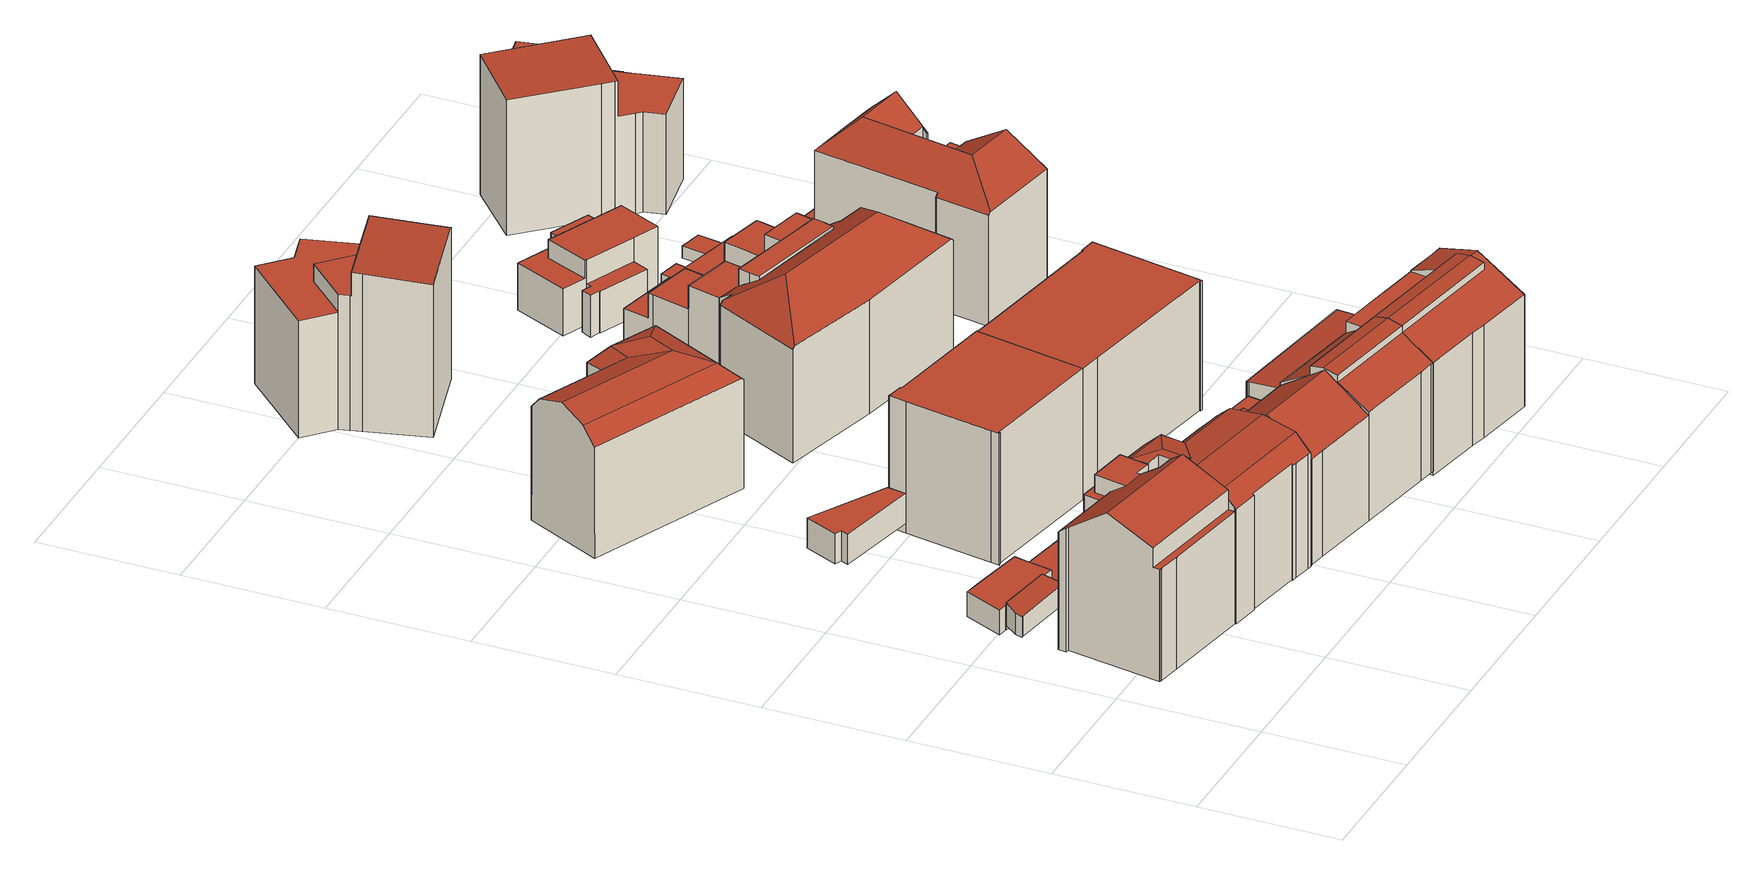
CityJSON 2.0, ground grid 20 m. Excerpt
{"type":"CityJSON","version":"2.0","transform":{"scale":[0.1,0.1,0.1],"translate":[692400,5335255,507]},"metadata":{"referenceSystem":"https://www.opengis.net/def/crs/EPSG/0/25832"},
"CityObjects":{
"building1":{"type":"Building","attributes":{"Gemeindeschluessel":"09162000","HoeheDach":"533.200","HoeheGrund":"510.981","Methode":"2000","NiedrigsteTraufeDesGebaeudes":"527.170","Geometrietyp2DReferenz":"3000","function":"31001_9998","roofType":"3100","measuredHeight":22.22,"storeysAboveGround":6},"geometry":[{"type":"MultiSurface","lod":"2","boundaries":[[[0,1,2,3]],[[4,5,6,7]],[[8,9,10,11,12,13]],[[14,15,16,17,18]],[[19,20,21,22]],[[23,24,25,18,17]],[[26,27,6,5,28,29,30,31,32]],[[33,34,31,30,15,14,35]],[[8,13,36,37]],[[38,39,12,11]],[[40,32,31,34]],[[7,6,27,41]],[[14,18,25,42,43,44,2,1,45,46,35]],[[3,38,11,10,21,20,0]],[[44,43,36,13,12,39]],[[22,21,10,9]],[[47,45,1,48]],[[19,48,1,0,20]],[[49,23,17,16,29,28]],[[29,16,15,30]],[[50,37,36,43,42]],[[51,46,45,47]],[[44,39,38,3,2]],[[41,27,26,52]],[[50,42,25,24]],[[52,26,32,40]],[[33,35,46,51]],[[8,37,50,24,23,49,4,7,41,52,40,34,33,51,47,48,19,22,9]],[[49,28,5,4]]],"semantics":{"surfaces":[{"type":"WallSurface"},{"type":"RoofSurface"},{"type":"GroundSurface"}],"values":[0,0,0,1,0,0,1,0,0,0,0,0,1,1,1,0,0,0,0,0,0,0,0,0,0,0,0,2,0]}}]},
"building2":{"type":"Building","attributes":{"Gemeindeschluessel":"09162000","HoeheDach":"514.181","HoeheGrund":"510.820","Methode":"1000","NiedrigsteTraufeDesGebaeudes":"513.755","Geometrietyp2DReferenz":"3000","function":"31001_2000","roofType":"1000","measuredHeight":3.36},"geometry":[{"type":"MultiSurface","lod":"2","boundaries":[[[53,54,55,56]],[[56,55,57,58]],[[58,57,59,60]],[[60,59,61,62]],[[53,56,58,60,62,63]],[[64,61,59,57,55,54]],[[63,64,54,53]],[[62,61,64,63]]],"semantics":{"surfaces":[{"type":"WallSurface"},{"type":"GroundSurface"},{"type":"RoofSurface"}],"values":[0,0,0,0,1,2,0,0]}}]},
"building3":{"type":"Building","attributes":{"Gemeindeschluessel":"09162000","HoeheDach":"513.718","HoeheGrund":"510.100","Methode":"1000","NiedrigsteTraufeDesGebaeudes":"513.718","Geometrietyp2DReferenz":"3000","function":"31001_2000","roofType":"1000","measuredHeight":3.62},"geometry":[{"type":"MultiSurface","lod":"2","boundaries":[[[65,66,67,68]],[[68,67,69,70]],[[71,72,73,74,65,68,70,75,76,77]],[[72,71,77,78,79,80]],[[69,81,75,70]],[[74,82,66,65]],[[83,78,77,76,75,81]],[[67,66,82,84,80,79,78,83,81,69]],[[73,72,80,84,82,74]]],"semantics":{"surfaces":[{"type":"WallSurface"},{"type":"GroundSurface"},{"type":"RoofSurface"}],"values":[0,0,1,0,0,0,0,2,0]}}]},
"building4":{"type":"Building","attributes":{"Gemeindeschluessel":"09162000","HoeheDach":"530.782","HoeheGrund":"510.938","Methode":"2000","NiedrigsteTraufeDesGebaeudes":"527.673","Geometrietyp2DReferenz":"3000","function":"31001_1000","roofType":"3100","measuredHeight":19.84,"storeysAboveGround":4},"geometry":[{"type":"MultiSurface","lod":"2","boundaries":[[[85,86,87,88,89,90]],[[91,92,93,94]],[[95,96,97,98,99]],[[100,101,102,103]],[[104,105,88,87,106,107]],[[108,109,110,111]],[[112,113,111,110]],[[114,115,116,117,118]],[[119,120,116,115]],[[109,121,122,123,124,91,94,125,126,127,100,103,128,129,130,131,132,133,105,104,119,115,114,134,135,112,110]],[[85,136,118,117,86]],[[113,137,138,139,136,140,108,111]],[[123,122,99,98,141]],[[128,142,143,129]],[[134,138,137,135]],[[126,144,145,127]],[[134,114,118,139,138]],[[95,146,140,136,85,90,147,148,149,96]],[[94,93,150,125]],[[103,102,142,128]],[[125,150,144,126]],[[127,145,101,100]],[[113,112,135,137]],[[97,143,142,102,101,145,144,150,93,92,151,141,98]],[[89,133,132,147,90]],[[124,151,92,91]],[[122,121,146,95,99]],[[104,107,120,119]],[[139,118,136]],[[121,109,108,140,146]],[[133,89,88,105]],[[117,116,120,107,106]],[[123,141,151,124]],[[96,149,130,129,143,97]],[[130,149,148,131]],[[86,117,106,87]],[[131,148,147,132]]],"semantics":{"surfaces":[{"type":"RoofSurface"},{"type":"WallSurface"},{"type":"GroundSurface"}],"values":[0,1,0,1,1,1,1,1,1,2,0,0,1,1,1,1,1,0,1,1,1,1,1,0,1,1,1,1,1,1,1,0,1,1,1,0,1]}}]},
"building5":{"type":"Building","attributes":{"Gemeindeschluessel":"09162000","HoeheDach":"514.914","HoeheGrund":"510.490","Methode":"1000","NiedrigsteTraufeDesGebaeudes":"514.914","Geometrietyp2DReferenz":"3000","function":"51009_1610","roofType":"1000","measuredHeight":4.42},"geometry":[{"type":"MultiSurface","lod":"2","boundaries":[[[152,153,154,155]],[[156,157,158,159,153,152]],[[160,161,162,163]],[[164,165,166,167]],[[155,154,161,160]],[[162,161,154,153,159,158,168,166,165]],[[168,158,157,169,167,166]],[[163,162,165,164]],[[156,152,155,160,163,164,167,169,157]]],"semantics":{"surfaces":[{"type":"WallSurface"},{"type":"RoofSurface"},{"type":"GroundSurface"}],"values":[0,0,0,0,0,1,0,0,2]}}]},
"building6":{"type":"Building","attributes":{"Gemeindeschluessel":"09162000","HoeheDach":"530.420","HoeheGrund":"510.513","Methode":"2000","NiedrigsteTraufeDesGebaeudes":"526.530","Geometrietyp2DReferenz":"3000","function":"31001_1000","roofType":"3100","measuredHeight":19.91,"storeysAboveGround":4},"geometry":[{"type":"MultiSurface","lod":"2","boundaries":[[[170,171,172,173]],[[174,175,176,177,178]],[[179,180,181,182,183,184,176,175]],[[185,186,187,188]],[[181,189,190,182]],[[191,178,177]],[[170,192,191,171]],[[185,188,193,194,195]],[[181,180,187,186,173,172,189]],[[196,177,176,184]],[[193,179,175,174,194]],[[197,196,184,183,198]],[[187,180,179,193,188]],[[185,170,173,186]],[[171,197,198,190,189,172]],[[192,195,191]],[[170,185,195,192]],[[191,177,196,197,171]],[[174,178,191,195,194]],[[182,190,198,183]]],"semantics":{"surfaces":[{"type":"RoofSurface"},{"type":"WallSurface"},{"type":"GroundSurface"}],"values":[0,1,2,0,1,0,0,0,1,1,1,1,1,0,0,0,0,0,0,1]}}]},
"building7":{"type":"Building","attributes":{"Gemeindeschluessel":"09162000","HoeheDach":"530.900","HoeheGrund":"510.860","Methode":"2000","NiedrigsteTraufeDesGebaeudes":"526.285","Geometrietyp2DReferenz":"3000","function":"31001_1000","roofType":"3100","measuredHeight":20.04,"storeysAboveGround":4},"geometry":[{"type":"MultiSurface","lod":"2","boundaries":[[[199,200,201,202,203,204,205,206,207,208]],[[209,210,211,212]],[[213,205,204,124]],[[201,214,211,210,215,216,217,218,202]],[[121,217,216,109]],[[219,207,206,220]],[[221,199,208,222]],[[124,204,203,123]],[[199,221,223,200]],[[220,206,205,213]],[[122,123,203,202,218]],[[223,221,222,219,220,213,124,123,122,121,109,110,209,212,224]],[[109,216,215,110]],[[222,208,207,219]],[[110,215,210,209]],[[212,211,214,224]],[[122,218,217,121]],[[200,223,224,214,201]]],"semantics":{"surfaces":[{"type":"RoofSurface"},{"type":"WallSurface"},{"type":"GroundSurface"}],"values":[0,1,1,0,1,1,1,1,1,1,1,2,1,1,1,1,1,1]}}]},
"building8":{"type":"Building","attributes":{"Gemeindeschluessel":"09162000","HoeheDach":"528.357","HoeheGrund":"509.077","Methode":"1000","NiedrigsteTraufeDesGebaeudes":"528.357","Geometrietyp2DReferenz":"3000","function":"31001_1000","roofType":"1000","measuredHeight":19.28,"storeysAboveGround":6},"geometry":[{"type":"MultiSurface","lod":"2","boundaries":[[[225,226,227,228]],[[229,230,231,232]],[[233,234,226,225]],[[235,236,237,238]],[[235,238,239,240]],[[238,237,241,242,243,231,230,227,226,234,244,245,239]],[[246,247,236,235,240,248,249,233,225,228,229,232,250]],[[246,242,241,247]],[[239,245,244,249,248,240]],[[250,243,242,246]],[[247,241,237,236]],[[228,227,230,229]],[[249,244,234,233]],[[232,231,243,250]]],"semantics":{"surfaces":[{"type":"WallSurface"},{"type":"RoofSurface"},{"type":"GroundSurface"}],"values":[0,0,0,0,0,1,2,0,0,0,0,0,0,0]}}]},
"building9":{"type":"Building","attributes":{"Gemeindeschluessel":"09162000","HoeheDach":"511.301","HoeheGrund":"510.036","Methode":"1000","NiedrigsteTraufeDesGebaeudes":"511.301","Geometrietyp2DReferenz":"3000","function":"31001_2000","roofType":"1000","measuredHeight":1.26},"geometry":[{"type":"MultiSurface","lod":"2","boundaries":[[[251,252,253,254]],[[254,253,255,256]],[[257,258,259,260]],[[261,262,263,264]],[[256,255,265,266]],[[267,268,252,251]],[[269,270,271,272]],[[273,274,275,276]],[[277,278,279,280]],[[272,271,262,261]],[[265,281,282,266]],[[283,284,285,286]],[[287,274,273,288,282,281]],[[289,258,257,290,276,275]],[[260,291,292,269,272,261,264,293,283,286,277,280,294,295,267,251,254,256,266,282,288,273,276,290,257]],[[292,291,296,297,270,269]],[[295,298,268,267]],[[280,279,299,294]],[[264,263,300,293]],[[260,259,296,291]],[[294,299,298,295]],[[293,300,284,283]],[[253,252,268,298,299,279,278,285,284,300,263,262,271,270,297,296,259,258,289,275,274,287,281,265,255]],[[286,285,278,277]]],"semantics":{"surfaces":[{"type":"WallSurface"},{"type":"GroundSurface"},{"type":"RoofSurface"}],"values":[0,0,0,0,0,0,0,0,0,0,0,0,0,0,1,0,0,0,0,0,0,0,2,0]}}]},
"building10":{"type":"Building","attributes":{"Gemeindeschluessel":"09162000","HoeheDach":"513.373","HoeheGrund":"510.590","Methode":"2000","NiedrigsteTraufeDesGebaeudes":"512.972","Geometrietyp2DReferenz":"3000","function":"31001_2000","roofType":"1000","measuredHeight":2.78},"geometry":[{"type":"MultiSurface","lod":"2","boundaries":[[[301,302,303,304,305,306,307,308]],[[307,309,310,308]],[[302,301,311,312,313,303]],[[308,310,311,301]],[[306,314,309,307]],[[304,315,316,305]],[[313,315,304,303]],[[312,311,310,309,314,316,315,313]],[[305,316,314,306]]],"semantics":{"surfaces":[{"type":"GroundSurface"},{"type":"WallSurface"},{"type":"RoofSurface"}],"values":[0,1,1,1,1,1,1,2,1]}}]},
"building11":{"type":"Building","attributes":{"Gemeindeschluessel":"09162000","HoeheDach":"531.080","HoeheGrund":"510.860","Methode":"2000","NiedrigsteTraufeDesGebaeudes":"526.790","Geometrietyp2DReferenz":"3000","function":"31001_9998","roofType":"2100","measuredHeight":20.22,"storeysAboveGround":4},"geometry":[{"type":"MultiSurface","lod":"2","boundaries":[[[317,318,319,320,223,224,321,322,323]],[[224,223,324,325,326,327,328,329,330]],[[319,331,332,320]],[[329,328,333,334]],[[317,323,335,334,333,336,337]],[[321,338,339,322]],[[332,331,340,341,325,324]],[[318,317,337,342,341,340]],[[322,339,335,323]],[[224,330,338,321]],[[320,332,324,223]],[[318,340,331,319]],[[341,342,326,325]],[[334,335,339,338,330,329]],[[342,337,336,327,326]],[[336,333,328,327]]],"semantics":{"surfaces":[{"type":"GroundSurface"},{"type":"WallSurface"},{"type":"RoofSurface"}],"values":[0,1,1,1,1,1,2,1,1,1,1,1,1,2,2,2]}}]},
"building12":{"type":"Building","attributes":{"Gemeindeschluessel":"09162000","HoeheDach":"516.225","HoeheGrund":"510.931","Methode":"2000","NiedrigsteTraufeDesGebaeudes":"514.252","Geometrietyp2DReferenz":"3000","function":"31001_2000","roofType":"1000","measuredHeight":5.29},"geometry":[{"type":"MultiSurface","lod":"2","boundaries":[[[343,344,345,346]],[[347,348,349,350,351,352]],[[345,344,353,348,347]],[[353,354,349,348]],[[346,345,347,352]],[[344,343,355,356,354,353]],[[350,349,354,356]],[[355,343,346,352,351,350,356]]],"semantics":{"surfaces":[{"type":"WallSurface"},{"type":"RoofSurface"},{"type":"GroundSurface"}],"values":[0,0,1,1,0,0,0,2]}}]},
"building13":{"type":"Building","attributes":{"Gemeindeschluessel":"09162000","HoeheDach":"534.000","HoeheGrund":"510.760","Methode":"2000","NiedrigsteTraufeDesGebaeudes":"527.990","Geometrietyp2DReferenz":"3000","function":"31001_9998","roofType":"1000","measuredHeight":23.24,"storeysAboveGround":8},"geometry":[{"type":"MultiSurface","lod":"2","boundaries":[[[357,358,359,360,361]],[[361,360,362,363]],[[364,365,366,367,368,369,370]],[[363,362,371,372]],[[373,374,375,376,377,378,379,367,366]],[[380,381,382,364,370,358,357]],[[382,383,384,374,373,366,365,364]],[[385,383,382,381]],[[360,386,368,367,379,387,388,389,390,391,371,362]],[[391,390,389,392,393,394]],[[358,370,369,395,359]],[[396,378,377,376,375,397,385,381,380,357,361,363,372,394,393,392,398]],[[391,394,372,371]],[[385,397,375,374,384,383]],[[386,395,369,368]],[[378,396,398,388,387,379]],[[392,389,388,398]],[[360,359,395,386]]],"semantics":{"surfaces":[{"type":"WallSurface"},{"type":"RoofSurface"},{"type":"GroundSurface"}],"values":[0,0,0,0,0,0,1,0,1,0,1,2,0,0,0,0,0,0]}}]},
"building14":{"type":"Building","attributes":{"Gemeindeschluessel":"09162000","HoeheDach":"514.486","HoeheGrund":"510.866","Methode":"1000","NiedrigsteTraufeDesGebaeudes":"513.753","Geometrietyp2DReferenz":"3000","function":"31001_2000","roofType":"1000","measuredHeight":3.62},"geometry":[{"type":"MultiSurface","lod":"2","boundaries":[[[399,400,401,402]],[[343,403,404,356]],[[402,401,403,343]],[[356,404,405,406]],[[406,405,400,399]],[[343,356,406,399,402]],[[401,400,405,404,403]]],"semantics":{"surfaces":[{"type":"WallSurface"},{"type":"GroundSurface"},{"type":"RoofSurface"}],"values":[0,0,0,0,0,1,2]}}]},
"building15":{"type":"Building","attributes":{"Gemeindeschluessel":"09162000","HoeheDach":"528.346","HoeheGrund":"509.341","Methode":"1000","NiedrigsteTraufeDesGebaeudes":"528.346","Geometrietyp2DReferenz":"3000","function":"31001_1000","roofType":"1000","measuredHeight":19,"storeysAboveGround":6},"geometry":[{"type":"MultiSurface","lod":"2","boundaries":[[[407,408,409,410]],[[411,412,413,414,415,416,417,418,419,407,410,420,421]],[[420,422,423,421]],[[416,424,425,417]],[[417,425,426,418]],[[419,427,408,407]],[[412,428,429,413]],[[413,429,430,414]],[[409,422,420,410]],[[424,431,430,429,428,432,423,422,409,408,427,426,425]],[[412,411,421,423,432,428]],[[414,430,431,415]],[[418,426,427,419]],[[415,431,424,416]]],"semantics":{"surfaces":[{"type":"WallSurface"},{"type":"GroundSurface"},{"type":"RoofSurface"}],"values":[0,1,0,0,0,0,0,0,0,2,0,0,0,0]}}]},
"building16":{"type":"Building","attributes":{"Gemeindeschluessel":"09162000","HoeheDach":"532.000","HoeheGrund":"510.547","Methode":"2000","NiedrigsteTraufeDesGebaeudes":"526.317","Geometrietyp2DReferenz":"3000","function":"31001_9998","roofType":"3200","measuredHeight":21.45,"storeysAboveGround":5},"geometry":[{"type":"MultiSurface","lod":"2","boundaries":[[[433,434,435,436,437,438]],[[439,440,441,442,443,444]],[[440,445,446,447,448,441]],[[449,450,451,452]],[[453,454,455,456,457,443,442,441,448,447,458,459,460,449,452,461,462,463,464,465,437,436,435]],[[454,453,466,467,468,455]],[[447,446,469,458]],[[460,459,458,469,470,471]],[[472,473,474,463,462,461]],[[468,467,475,476,477]],[[477,476,439,444,478]],[[452,451,472,461]],[[463,474,479,464]],[[467,466,434,433,475]],[[435,434,466,453]],[[437,465,464,479,480,438]],[[457,478,444,443]],[[476,475,433,438,480,479,474,473,472,451,450,471,470,469,446,445,440,439]],[[460,471,450,449]],[[456,455,468,477,478,457]]],"semantics":{"surfaces":[{"type":"WallSurface"},{"type":"GroundSurface"},{"type":"RoofSurface"}],"values":[0,0,0,0,1,0,0,0,0,2,2,0,0,2,0,0,0,2,0,0]}}]},
"building17":{"type":"Building","attributes":{"Gemeindeschluessel":"09162000","HoeheDach":"514.180","HoeheGrund":"510.860","Methode":"2000","NiedrigsteTraufeDesGebaeudes":"514.180","Geometrietyp2DReferenz":"3000","function":"31001_2000","roofType":"1000","measuredHeight":3.32},"geometry":[{"type":"MultiSurface","lod":"2","boundaries":[[[399,406,481,482,483,484]],[[485,486,487,488,489,490]],[[399,490,489,406]],[[482,487,486,483]],[[484,485,490,399]],[[481,488,487,482]],[[406,489,488,481]],[[483,486,485,484]]],"semantics":{"surfaces":[{"type":"GroundSurface"},{"type":"RoofSurface"},{"type":"WallSurface"}],"values":[0,1,2,2,2,2,2,2]}}]},
"building18":{"type":"Building","attributes":{"Gemeindeschluessel":"09162000","HoeheDach":"531.090","HoeheGrund":"510.290","Methode":"2000","NiedrigsteTraufeDesGebaeudes":"526.708","Geometrietyp2DReferenz":"3000","function":"31001_1000","roofType":"3100","measuredHeight":20.8,"storeysAboveGround":4},"geometry":[{"type":"MultiSurface","lod":"2","boundaries":[[[491,492,493,494]],[[495,496,497,498]],[[499,500,501,502,503,504,505]],[[506,507,508,509]],[[510,511,342,341]],[[511,512,336,337,342]],[[513,492,491,506,509,514,515,516,495,498,517,518]],[[516,515,337,336,333,519,520]],[[499,517,498,497,521,500]],[[513,518,505,504,522]],[[517,499,505,518]],[[333,336,512,523]],[[509,508,340,514]],[[513,522,493,492]],[[515,514,340,341,342,337]],[[506,491,494,507]],[[524,501,500,521]],[[524,521,497,496,520,519]],[[333,523,502,501,524,519]],[[516,520,496,495]],[[511,510,503,502,523,512]],[[494,493,522,504,503,510,341,340,508,507]]],"semantics":{"surfaces":[{"type":"WallSurface"},{"type":"RoofSurface"},{"type":"GroundSurface"}],"values":[0,0,1,0,0,1,2,0,0,0,0,1,0,0,0,0,0,1,0,0,0,1]}}]},
"building19":{"type":"Building","attributes":{"Gemeindeschluessel":"09162000","HoeheDach":"514.279","HoeheGrund":"510.860","Methode":"1000","NiedrigsteTraufeDesGebaeudes":"514.279","Geometrietyp2DReferenz":"3000","function":"31001_2000","roofType":"1000","measuredHeight":3.42},"geometry":[{"type":"MultiSurface","lod":"2","boundaries":[[[525,526,527,528]],[[529,530,527,526,531,532]],[[528,533,534,484,483,525]],[[532,531,483,484]],[[534,533,530,529,532,484]],[[483,531,526,525]],[[528,527,530,533]]],"semantics":{"surfaces":[{"type":"WallSurface"},{"type":"RoofSurface"},{"type":"GroundSurface"}],"values":[0,1,2,0,0,0,0]}}]},
"building20":{"type":"Building","attributes":{"Gemeindeschluessel":"09162000","HoeheDach":"529.080","HoeheGrund":"510.513","Methode":"2000","NiedrigsteTraufeDesGebaeudes":"511.360","Geometrietyp2DReferenz":"3000","function":"31001_9998","roofType":"1000","measuredHeight":18.57,"storeysAboveGround":4},"geometry":[{"type":"MultiSurface","lod":"2","boundaries":[[[461,535,536,452]],[[537,538,539,540]],[[541,542,543,544,545,546,547]],[[548,549,546,545]],[[464,550,551,463]],[[552,537,553,554]],[[555,556,541,547,557,558,559]],[[555,559,550,464]],[[560,561,562,563,564,565]],[[566,567,568,569,570,560,565,571,572,573]],[[574,575,576,577]],[[578,573,572,469,458,579,460]],[[580,581,582,583,584,585]],[[576,586,587,588,589,577]],[[569,551,550,559,558,590,570]],[[565,564,563,591,592,593,594,595,596,597,540,539,571]],[[562,598,591,563]],[[599,600,595,594]],[[447,446,538,537,552]],[[449,601,578,460]],[[557,547,546,549,602,603,604]],[[542,541,556,555,464,463,605,461,452,449,460,579,458,447,552,554,606,574,577,589,588,582,581,580,543]],[[553,600,599,575,574,606,554]],[[570,590,604,603,602,549,548,607,608,598,562,561,560]],[[458,469,446,447]],[[588,587,583,582]],[[580,585,544,543]],[[469,572,571,539,538,446]],[[452,536,601,449]],[[598,608,592,591]],[[540,597,596,595,600,553,537]],[[536,535,568,567,566,573,578,601]],[[461,605,463,551,569,568,535]],[[604,590,558,557]],[[594,593,607,548,545,544,585,584,583,587,586,576,575,599]],[[608,607,593,592]]],"semantics":{"surfaces":[{"type":"WallSurface"},{"type":"RoofSurface"},{"type":"GroundSurface"}],"values":[0,0,0,0,0,0,0,0,1,0,0,0,0,0,1,0,0,0,0,0,1,2,0,0,0,0,0,1,0,1,1,1,0,0,1,0]}}]},
"building21":{"type":"Building","attributes":{"Gemeindeschluessel":"09162000","HoeheDach":"515.415","HoeheGrund":"510.470","Methode":"1000","NiedrigsteTraufeDesGebaeudes":"514.663","Geometrietyp2DReferenz":"3000","function":"31001_2000","roofType":"1000","measuredHeight":4.95},"geometry":[{"type":"MultiSurface","lod":"2","boundaries":[[[609,610,611,612]],[[613,614,615,616,612,611]],[[617,614,613,611,610,618,619,620]],[[621,622,623,624,609,612,616,615]],[[623,619,618,624]],[[622,620,619,623]],[[615,614,617,621]],[[621,617,620,622]],[[624,618,610,609]]],"semantics":{"surfaces":[{"type":"WallSurface"},{"type":"RoofSurface"},{"type":"GroundSurface"}],"values":[0,0,1,2,0,0,0,0,0]}}]},
"building22":{"type":"Building","attributes":{"Gemeindeschluessel":"09162000","HoeheDach":"514.274","HoeheGrund":"510.804","Methode":"1000","NiedrigsteTraufeDesGebaeudes":"513.358","Geometrietyp2DReferenz":"3000","function":"31001_2000","roofType":"9999","measuredHeight":3.47},"geometry":[{"type":"MultiSurface","lod":"2","boundaries":[[[625,626,627,628]],[[629,630,626,625,631,632]],[[633,634,635,636]],[[637,638,639,640]],[[641,634,633,642,643,644]],[[636,645,646,647,648,649,637,640,632,631,625,628,643,642,633]],[[640,639,629,632]],[[628,627,644,643]],[[639,638,650,651,652,653,654,635,634,641,644,627,626,630,629]],[[646,653,652,647]],[[649,650,638,637]],[[646,645,636,635,654,653]],[[648,647,652,651,650,649]]],"semantics":{"surfaces":[{"type":"WallSurface"},{"type":"GroundSurface"},{"type":"RoofSurface"}],"values":[0,0,0,0,0,1,0,0,2,0,0,0,0]}}]},
"building23":{"type":"Building","attributes":{"Gemeindeschluessel":"09162000","HoeheDach":"513.090","HoeheGrund":"510.300","Methode":"2000","NiedrigsteTraufeDesGebaeudes":"513.090","Geometrietyp2DReferenz":"3000","function":"31001_2000","roofType":"1000","measuredHeight":2.79},"geometry":[{"type":"MultiSurface","lod":"2","boundaries":[[[518,655,656,657,658,659]],[[655,518,517,660,661,656]],[[659,658,657,662,663,664]],[[662,657,656,661,660,663]],[[518,659,664,517]],[[517,664,663,660]]],"semantics":{"surfaces":[{"type":"WallSurface"},{"type":"GroundSurface"},{"type":"RoofSurface"}],"values":[0,1,2,0,0,0]}}]},
"building24":{"type":"Building","attributes":{"Gemeindeschluessel":"09162000","HoeheDach":"515.287","HoeheGrund":"510.715","Methode":"1000","NiedrigsteTraufeDesGebaeudes":"514.666","Geometrietyp2DReferenz":"3000","function":"31001_2000","roofType":"1000","measuredHeight":4.57},"geometry":[{"type":"MultiSurface","lod":"2","boundaries":[[[665,666,667,668]],[[669,670,671,667,666,672,673,674,675,617]],[[673,672,676,677,678,674]],[[679,680,671,670,669,681]],[[681,669,617,682]],[[665,668,680,679,681,682,683,678,677,676]],[[676,672,666,665]],[[668,667,671,680]],[[617,675,674,678,683,682]]],"semantics":{"surfaces":[{"type":"WallSurface"},{"type":"RoofSurface"},{"type":"GroundSurface"}],"values":[0,1,0,0,0,2,0,0,0]}}]},
"building25":{"type":"Building","attributes":{"Gemeindeschluessel":"09162000","HoeheDach":"519.520","HoeheGrund":"509.919","Methode":"2000","NiedrigsteTraufeDesGebaeudes":"515.960","Geometrietyp2DReferenz":"3000","function":"31001_9998","roofType":"1000","measuredHeight":9.6,"storeysAboveGround":3},"geometry":[{"type":"MultiSurface","lod":"2","boundaries":[[[684,685,686,687,688,689,690]],[[691,692,693,694,695,696,697,698,699,700,701,702,690,689,688,703,704,705,706,707]],[[704,708,709,705]],[[710,711,686,685]],[[697,712,713,698]],[[699,698,713,714,715,700]],[[716,717,718,719]],[[720,721,722,723,719,718]],[[716,719,723,722,724,725,726,709,708]],[[714,713,712,727,710,685,684,728,729,715]],[[707,725,724,691]],[[694,693,730,731,711,695]],[[703,688,687,717,716,708,704]],[[687,686,711,731,730,721,720,718,717]],[[693,692,691,724,722,721,730]],[[710,727,696,695,711]],[[696,727,712,697]],[[728,684,690,702,701,729]],[[726,725,707,706,705,709]],[[700,715,729,701]]],"semantics":{"surfaces":[{"type":"WallSurface"},{"type":"GroundSurface"},{"type":"RoofSurface"}],"values":[0,1,0,0,0,0,0,0,2,2,0,0,0,2,0,0,0,0,0,0]}}]},
"building26":{"type":"Building","attributes":{"Gemeindeschluessel":"09162000","HoeheDach":"514.326","HoeheGrund":"510.432","Methode":"2000","NiedrigsteTraufeDesGebaeudes":"512.070","Geometrietyp2DReferenz":"3000","function":"51009_1610","roofType":"1000","measuredHeight":3.89},"geometry":[{"type":"MultiSurface","lod":"2","boundaries":[[[732,733,734,735,736]],[[736,737,738,732]],[[739,740,741,742]],[[735,734,743,744,745,746,747]],[[748,749,750,744,743]],[[743,734,733,748]],[[751,752,753,739,742,754,747,746,745,755]],[[741,737,736,735,747,754,742]],[[740,738,737,741]],[[739,753,752,751,755,750,749,748,733,732,738,740]],[[750,755,745,744]]],"semantics":{"surfaces":[{"type":"RoofSurface"},{"type":"WallSurface"},{"type":"GroundSurface"}],"values":[0,1,1,1,0,1,2,1,0,1,1]}}]},
"building27":{"type":"Building","attributes":{"Gemeindeschluessel":"09162000","HoeheDach":"530.941","HoeheGrund":"510.430","Methode":"2000","NiedrigsteTraufeDesGebaeudes":"526.443","Geometrietyp2DReferenz":"3000","function":"31001_1000","roofType":"3100","measuredHeight":20.51,"storeysAboveGround":5},"geometry":[{"type":"MultiSurface","lod":"2","boundaries":[[[756,757,758,759,760,761]],[[762,763,764,765,766]],[[762,767,768,769,770,763]],[[771,758,757,772]],[[759,773,774,760]],[[764,763,770,761,760,774,775]],[[776,777,775,774,773]],[[778,768,767,779]],[[780,781,782,783]],[[780,783,784,785,770,769]],[[756,761,786,787]],[[769,768,778,781,780]],[[788,789,790,791]],[[792,793,788,791]],[[767,762,766,779]],[[794,772,757,756,787]],[[786,761,770,785,789,788,793]],[[771,776,773,759,758]],[[786,793,792,794,787]],[[789,785,795,790]],[[795,785,784,796]],[[778,779,766,765,777,776,771,772,794,792,791,790,795,796,782,781]],[[796,784,783,782]],[[764,775,777,765]]],"semantics":{"surfaces":[{"type":"RoofSurface"},{"type":"WallSurface"},{"type":"GroundSurface"}],"values":[0,1,0,1,0,0,1,1,1,0,0,1,1,1,1,1,0,1,1,1,1,2,1,1]}}]},
"building28":{"type":"Building","attributes":{"Gemeindeschluessel":"09162000","HoeheDach":"513.607","HoeheGrund":"510.810","Methode":"1000","NiedrigsteTraufeDesGebaeudes":"513.607","Geometrietyp2DReferenz":"3000","function":"31001_2000","roofType":"1000","measuredHeight":2.8},"geometry":[{"type":"MultiSurface","lod":"2","boundaries":[[[797,798,799,800]],[[801,802,803,804]],[[799,798,805,803,802]],[[801,804,806,797,800]],[[806,805,798,797]],[[804,803,805,806]],[[800,799,802,801]]],"semantics":{"surfaces":[{"type":"WallSurface"},{"type":"RoofSurface"},{"type":"GroundSurface"}],"values":[0,0,1,2,0,0,0]}}]},
"building29":{"type":"Building","attributes":{"Gemeindeschluessel":"09162000","HoeheDach":"515.241","HoeheGrund":"510.432","Methode":"1000","NiedrigsteTraufeDesGebaeudes":"515.241","Geometrietyp2DReferenz":"3000","function":"31001_2000","roofType":"1000","measuredHeight":4.81},"geometry":[{"type":"MultiSurface","lod":"2","boundaries":[[[807,796,808,809]],[[807,810,782,796]],[[810,807,809,811]],[[796,782,812,808]],[[811,809,808,812]],[[811,812,782,810]]],"semantics":{"surfaces":[{"type":"WallSurface"},{"type":"GroundSurface"},{"type":"RoofSurface"}],"values":[0,1,0,0,2,0]}}]},
"building30":{"type":"Building","attributes":{"Gemeindeschluessel":"09162000","HoeheDach":"528.240","HoeheGrund":"507.653","Methode":"2000","NiedrigsteTraufeDesGebaeudes":"519.360","Geometrietyp2DReferenz":"3000","function":"31001_9998","roofType":"1000","measuredHeight":20.59,"storeysAboveGround":7},"geometry":[{"type":"MultiSurface","lod":"2","boundaries":[[[813,814,815,816]],[[817,814,813,818]],[[819,820,821,822]],[[823,824,825,826]],[[827,828,820,819]],[[829,830,821,820,828,831,832]],[[833,834,815,814,817,835]],[[836,837,838,839]],[[823,840,829,816,815,834,824]],[[822,821,830,841]],[[842,843,837,836]],[[827,844,845,846,831,828]],[[847,848,849,850]],[[851,832,831,846]],[[833,825,824,834]],[[847,826,825,833,835,848]],[[843,842,845,844]],[[829,832,851,818,813,816]],[[841,830,829,840]],[[836,839,849,848,835,817,818,851,846,845,842]],[[847,850,838,837,843,844,827,819,822,841,840,823,826]],[[850,849,839,838]]],"semantics":{"surfaces":[{"type":"RoofSurface"},{"type":"WallSurface"},{"type":"GroundSurface"}],"values":[0,1,1,1,1,0,1,1,1,1,1,1,1,1,0,1,1,1,1,0,2,1]}}]}
},
"vertices":[
[137,275,202],[137,275,212],[149,273,212],[149,273,202],[178,116,40],[178,116,204],[178,115,204],[178,115,40],[202,245,40],[211,296,40],[211,296,202],[210,287,202],[210,287,229],[202,245,229],[23,222,262],[12,154,233],[180,125,233],[191,188,260],[192,193,262],[144,308,40],[144,308,202],[210,296,202],[210,296,40],[191,188,40],[195,211,40],[195,211,249],[14,143,204],[47,137,204],[179,116,204],[180,125,204],[12,154,204],[11,145,204],[11,144,204],[33,280,40],[11,145,40],[33,280,221],[178,250,229],[178,250,40],[153,297,202],[153,297,229],[11,144,40],[47,137,40],[172,215,249],[177,244,229],[145,250,228],[31,293,212],[29,281,221],[31,293,40],[137,275,40],[179,116,40],[172,215,40],[29,281,40],[14,143,40],
[42,348,38],[42,348,68],[45,358,69],[45,358,38],[61,378,72],[61,378,38],[143,365,72],[143,365,38],[138,333,68],[138,333,38],[44,348,38],[44,348,68],
[61,378,31],[61,378,67],[61,379,67],[61,379,31],[47,381,67],[47,381,31],[171,399,31],[164,361,31],[155,363,31],[143,365,31],[72,437,31],[95,433,31],[175,417,31],[175,417,67],[171,399,67],[164,361,67],[72,437,67],[143,365,67],[95,433,67],[155,363,67],
[228,198,235],[235,240,235],[206,270,230],[202,245,230],[224,241,233],[218,211,233],[339,86,39],[339,86,207],[314,91,207],[314,91,39],[359,157,238],[191,186,238],[182,136,230],[349,107,230],[358,152,237],[220,107,39],[220,107,207],[180,114,207],[180,114,39],[211,296,39],[202,245,39],[206,271,230],[211,296,207],[370,218,219],[370,218,39],[373,217,39],[373,217,219],[376,230,39],[376,230,207],[272,249,39],[278,284,39],[278,284,207],[274,259,230],[272,249,230],[213,296,39],[213,296,207],[359,158,39],[358,152,39],[345,87,39],[345,85,39],[306,92,39],[307,94,39],[220,109,39],[180,116,39],[179,116,39],[191,188,39],[195,211,39],[217,206,39],[224,241,39],[340,237,39],[365,232,39],[268,224,230],[365,232,207],[340,237,207],[272,249,207],[368,206,230],[345,87,209],[180,116,208],[179,116,209],[307,94,209],[220,109,209],[359,158,238],[217,206,234],[195,211,234],[191,188,237],[306,92,207],[345,85,207],
[247,622,35],[247,622,79],[243,597,79],[243,597,35],[248,622,35],[251,621,35],[251,621,79],[248,622,79],[121,623,35],[121,623,79],[126,634,79],[126,634,35],[116,638,35],[116,638,79],[138,686,79],[138,686,35],[248,623,79],[248,623,35],
[207,902,234],[191,956,220],[52,1017,220],[34,978,234],[301,966,198],[301,966,35],[193,1014,35],[193,1014,197],[215,1004,197],[238,818,35],[5,920,35],[59,1031,35],[149,993,35],[151,997,35],[180,985,35],[223,848,220],[15,940,220],[5,920,198],[235,819,198],[59,1031,202],[149,993,201],[207,987,220],[227,942,234],[238,818,195],[299,962,203],[276,956,220],[180,985,198],[177,986,196],[151,997,196],
[375,82,194],[478,64,194],[489,129,239],[358,151,239],[345,87,194],[345,85,193],[347,85,193],[347,87,194],[350,86,194],[352,86,194],[375,217,39],[375,217,193],[398,213,193],[398,213,39],[347,85,39],[500,195,194],[373,217,193],[370,218,193],[359,158,234],[358,152,238],[350,86,39],[347,87,39],[375,82,39],[352,86,39],[478,64,39],[500,195,39],
[247,622,21],[247,622,214],[251,621,214],[251,621,21],[271,617,21],[271,617,214],[271,615,214],[271,615,21],[243,597,21],[243,597,214],[221,457,21],[221,459,21],[221,459,214],[221,457,214],[218,457,214],[218,457,21],[407,426,214],[408,434,214],[436,585,214],[220,469,214],[218,458,214],[408,434,21],[407,426,21],[218,458,21],[220,469,21],[436,585,21],
[221,349,30],[221,349,43],[175,358,43],[175,358,30],[164,359,43],[164,359,30],[690,323,30],[690,323,43],[681,268,43],[681,268,30],[516,296,30],[516,296,43],[516,297,43],[516,297,30],[164,361,43],[164,361,30],[242,345,30],[242,345,43],[663,271,30],[663,271,43],[586,284,43],[586,284,30],[688,324,30],[688,324,43],[689,324,43],[689,324,30],[343,327,30],[343,327,43],[303,333,43],[303,333,30],[175,417,43],[175,417,30],[389,319,30],[389,319,43],[383,320,43],[383,320,30],[315,392,43],[315,392,30],[689,323,43],[689,323,30],[680,268,30],[679,268,30],[421,314,30],[282,336,30],[262,340,30],[680,268,43],[679,268,43],[262,340,43],[282,336,43],[421,314,43],
[324,988,36],[266,1018,36],[240,1031,36],[253,1056,36],[279,1040,36],[276,1038,36],[301,1025,36],[335,1008,36],[301,1025,63],[335,1008,63],[324,988,60],[266,1018,60],[240,1031,60],[276,1038,63],[253,1056,64],[279,1040,63],
[634,105,39],[622,39,39],[617,40,39],[595,43,39],[618,174,39],[640,170,39],[645,169,39],[478,64,198],[486,110,227],[486,110,237],[489,131,241],[493,151,237],[493,151,224],[500,195,198],[617,40,198],[595,43,198],[637,126,237],[637,126,224],[645,169,198],[634,106,241],[634,105,241],[618,174,198],[640,170,198],[622,39,198],[630,85,227],[630,85,237],
[576,226,39],[576,226,73],[510,238,73],[510,238,39],[506,238,73],[511,267,89],[516,296,92],[516,296,39],[511,267,39],[506,238,39],[581,255,89],[586,284,92],[581,255,39],[586,284,39],
[163,1327,38],[163,1327,236],[159,1341,236],[159,1341,210],[159,1341,38],[120,1378,210],[120,1378,38],[163,1325,270],[266,1352,270],[300,1361,270],[300,1361,210],[266,1352,210],[266,1352,236],[163,1325,236],[220,1483,210],[220,1483,38],[319,1290,264],[327,1260,262],[327,1260,38],[319,1290,38],[300,1361,38],[300,1362,38],[300,1362,210],[163,1325,38],[167,1312,38],[167,1312,269],[189,1224,262],[326,1260,262],[189,1224,38],[215,1400,210],[301,1362,210],[327,1369,210],[304,1458,210],[278,1451,210],[259,1446,210],[304,1458,38],[278,1451,38],[259,1446,38],[215,1400,236],[301,1362,38],[326,1260,38],[327,1369,38],
[658,238,39],[658,238,71],[653,213,68],[653,213,39],[576,226,68],[586,284,75],[663,271,75],[663,271,39],
[467,579,23],[467,579,213],[672,543,213],[672,543,23],[696,540,23],[668,387,23],[666,376,23],[663,377,23],[664,379,23],[439,420,23],[407,426,23],[408,434,23],[436,585,23],[672,545,23],[696,541,23],[672,545,213],[696,541,213],[439,420,213],[407,426,213],[408,434,213],[436,585,213],[668,387,213],[666,376,213],[663,377,213],[664,379,213],[696,540,213],
[665,846,207],[672,844,202],[672,844,35],[665,846,35],[625,855,35],[625,855,207],[387,913,206],[406,908,206],[406,908,35],[387,913,35],[382,914,35],[382,914,202],[408,915,202],[411,928,193],[411,928,35],[408,915,35],[437,885,35],[437,885,216],[587,849,217],[587,849,35],[646,710,35],[643,711,35],[470,747,35],[324,786,35],[320,787,35],[445,919,35],[442,907,35],[440,900,35],[591,863,35],[593,871,35],[595,883,35],[629,874,35],[627,863,35],[646,710,202],[643,711,205],[470,747,202],[445,919,193],[442,907,202],[440,900,206],[591,863,207],[593,871,202],[595,883,194],[598,793,250],[412,837,250],[324,786,205],[320,787,202],[629,874,194],[627,863,202],
[680,268,39],[681,268,39],[691,266,39],[686,234,39],[686,234,72],[691,266,72],[681,268,72],[680,268,72],[663,271,72],[658,238,72],
[823,2,33],[832,64,33],[832,64,235],[823,2,197],[732,154,33],[732,154,215],[755,150,215],[755,150,33],[839,136,215],[790,144,216],[783,101,232],[820,94,232],[816,74,240],[833,71,240],[855,133,216],[732,18,33],[732,18,198],[709,23,198],[709,23,33],[813,53,227],[813,53,237],[816,74,241],[832,70,33],[622,39,33],[634,105,33],[645,169,33],[839,136,33],[855,133,33],[637,126,215],[645,169,215],[790,144,215],[832,70,239],[820,94,237],[783,101,215],
[777,249,39],[777,249,73],[776,245,73],[776,245,39],[709,230,73],[771,219,73],[691,266,73],[686,234,73],[771,219,39],[709,230,39],
[591,863,221],[587,849,221],[423,976,159],[423,976,193],[497,958,193],[497,958,159],[654,976,35],[656,985,35],[665,1023,35],[665,1023,122],[656,985,122],[656,985,159],[654,976,159],[591,1001,122],[591,1001,159],[629,874,193],[595,883,193],[423,976,35],[436,1030,159],[436,1030,35],[641,923,35],[641,924,35],[641,924,159],[641,924,193],[641,923,193],[563,887,44],[576,939,44],[579,951,44],[500,970,44],[497,958,44],[485,906,44],[485,906,221],[563,887,221],[595,880,221],[595,880,193],[563,887,193],[485,906,193],[444,916,193],[444,916,221],[447,1076,35],[447,1076,122],[540,1054,122],[540,1054,35],[440,900,221],[444,916,35],[572,1046,35],[572,1048,35],[575,1060,35],[575,1060,122],[572,1048,122],[572,1046,122],[541,1055,122],[544,1067,122],[544,1067,35],[541,1055,35],[576,939,193],[500,970,87],[506,992,87],[506,992,122],[513,1020,122],[513,1020,159],[506,992,159],[500,970,159],[579,951,87],[438,1038,122],[438,1038,159],[437,885,221],[584,973,159],[579,951,159],[576,939,159],[595,880,35],[438,1038,35],[584,973,122],[584,973,87],
[777,249,35],[777,249,84],[792,246,84],[792,246,35],[795,245,84],[838,232,84],[838,232,35],[795,245,35],[824,167,77],[776,245,84],[771,219,81],[763,179,77],[824,167,35],[763,179,35],[771,219,35],[776,245,35],
[690,323,38],[690,323,64],[689,324,64],[689,324,38],[681,268,71],[682,275,70],[682,275,38],[681,268,38],[897,293,38],[897,293,64],[884,238,70],[884,238,38],[777,249,38],[777,249,71],[691,266,71],[691,266,38],[694,325,64],[694,325,38],[690,326,38],[690,326,64],[881,226,38],[879,219,38],[838,232,38],[832,234,38],[792,246,38],[792,246,71],[832,234,72],[838,232,72],[879,219,73],[881,226,72],
[861,154,33],[862,159,33],[862,159,61],[861,154,61],[855,133,61],[844,163,33],[862,160,33],[862,160,61],[844,163,61],[839,136,61],
[874,202,37],[874,202,81],[873,200,81],[873,200,37],[844,163,77],[848,162,77],[862,159,77],[879,219,83],[878,220,83],[838,232,83],[824,169,77],[879,219,37],[878,220,37],[838,232,37],[848,162,37],[862,159,37],[844,163,37],[824,167,37],[824,169,37],
[529,1157,90],[532,1164,90],[532,1164,125],[533,1165,125],[533,1165,29],[532,1164,29],[529,1157,29],[673,1180,29],[672,1179,29],[644,1116,29],[609,1131,29],[606,1132,29],[596,1109,29],[522,1141,29],[522,1142,29],[521,1143,29],[508,1148,29],[515,1163,29],[528,1158,29],[531,1166,29],[497,1181,29],[532,1259,29],[566,1244,29],[679,1194,29],[497,1181,98],[532,1259,98],[606,1132,90],[606,1132,125],[522,1141,90],[522,1142,90],[521,1143,90],[508,1148,90],[531,1166,98],[531,1166,125],[559,1229,125],[559,1229,98],[637,1194,125],[672,1179,125],[672,1179,98],[637,1194,98],[673,1180,98],[679,1194,98],[566,1244,98],[596,1109,90],[528,1158,90],[515,1163,90],[644,1116,125],[609,1131,125],
[732,966,62],[746,1043,62],[713,1049,62],[707,1013,62],[700,973,62],[700,973,73],[732,966,73],[718,889,34],[718,889,73],[686,894,73],[686,894,34],[713,1049,51],[725,1118,51],[725,1118,34],[713,1049,34],[707,1013,34],[746,1043,51],[753,1082,51],[758,1111,51],[753,1082,34],[746,1043,34],[732,966,34],[700,973,34],[758,1111,34],
[865,734,239],[875,794,201],[863,796,201],[863,797,200],[850,800,200],[790,748,239],[885,858,201],[860,863,201],[859,863,201],[859,863,34],[885,858,34],[884,852,194],[885,851,194],[893,898,239],[820,911,239],[863,796,34],[875,794,34],[866,812,200],[852,814,200],[851,814,201],[866,812,34],[851,814,34],[885,851,34],[884,852,34],[901,938,200],[901,938,34],[848,948,34],[848,948,200],[782,959,200],[779,960,200],[731,696,200],[856,674,200],[741,776,197],[746,776,201],[746,776,34],[741,776,34],[727,697,34],[727,697,197],[856,674,34],[779,960,34],[782,959,34],
[724,1247,38],[724,1247,66],[710,1216,66],[710,1216,38],[651,1242,38],[651,1242,66],[664,1271,66],[664,1271,38],[665,1273,66],[665,1273,38],
[788,990,34],[782,959,82],[788,990,82],[853,978,34],[853,978,82],[848,948,82],
[886,1344,179],[918,1350,179],[903,1426,179],[826,1410,179],[918,1350,153],[886,1344,153],[812,1268,6],[812,1268,205],[728,1361,205],[728,1361,6],[950,1435,6],[950,1435,124],[975,1310,124],[975,1310,6],[824,1255,6],[824,1255,205],[826,1410,212],[806,1432,212],[827,1252,205],[905,1324,212],[928,1300,124],[903,1426,124],[928,1300,153],[856,1198,153],[856,1198,6],[945,1214,6],[945,1214,153],[826,1410,6],[806,1432,6],[850,1227,153],[850,1227,6],[842,1235,6],[842,1235,153],[827,1252,153],[927,1300,6],[927,1300,153],[931,1280,153],[931,1280,6],[905,1324,153]
]}
